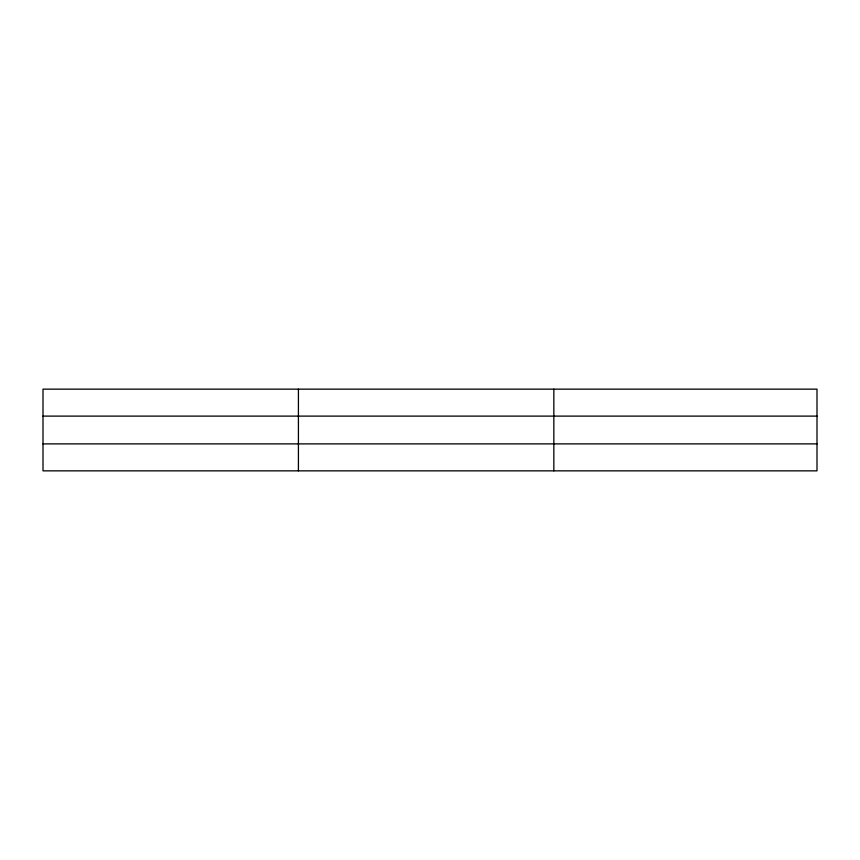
<?xml version="1.0" encoding="UTF-8"?>
<svg xmlns="http://www.w3.org/2000/svg" width="860" height="860" viewBox="0 0 860 860"><rect width="100%" height="100%" fill="white"/><g stroke="black" fill="none" stroke-linecap="round" stroke-linejoin="round"><path stroke-width="1.29" d="M298.42 389.15L298.42 470.85M553.84 389.15L553.84 470.85M817 416.111L817 389.15L43 389.15L43 470.85L817 470.85L817 416.111L43 416.111M43 443.889L817 443.889"/></g></svg>
